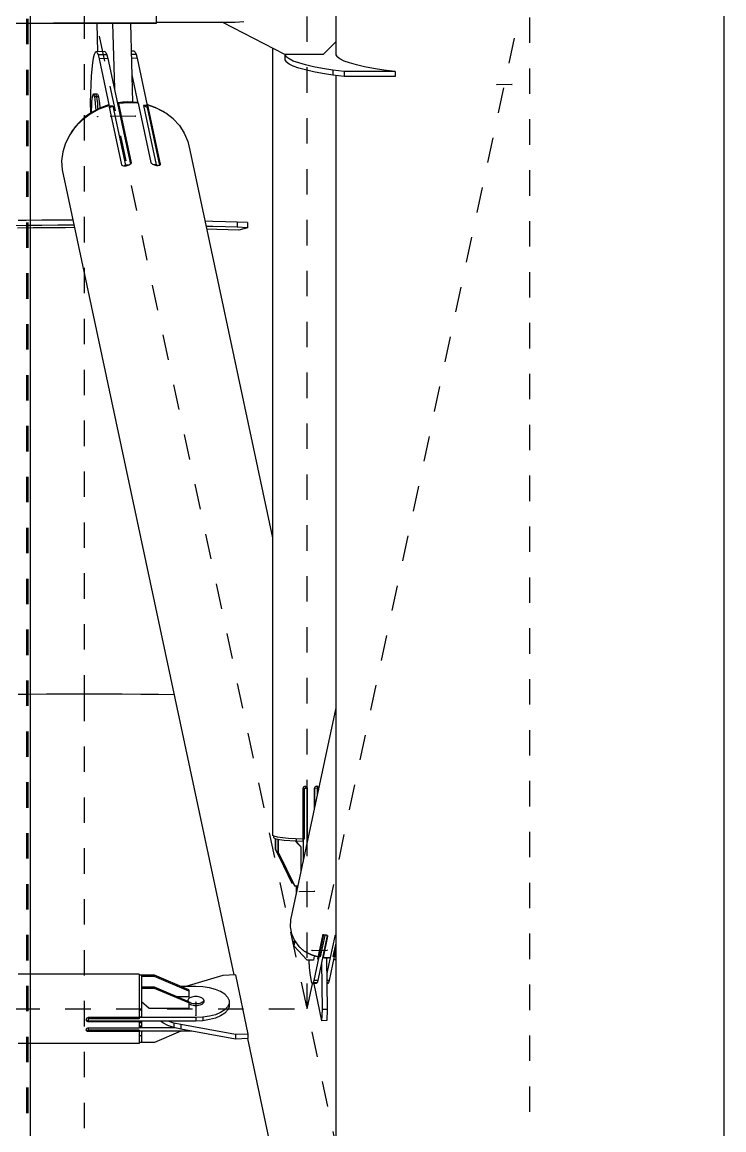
# Model space of a CAD drawing. Header units: millimetres. Extents: x 149919 to 150445, y 136651 to 136866.
# Drawn here: x 150263.519 to 150266.275, y 136713 to 136717.353 of the extents above; entities that cross this region are included whole.
import ezdxf

# ---------------------------------------------------------------- set-up
doc = ezdxf.new("R2010")
doc.units = ezdxf.units.MM
doc.header["$LTSCALE"] = 0.25
for name, pattern in [('CENTER', [50.8, 31.75, -6.35, 6.35, -6.35]), ('XKITLINE00', [0]), ('XKITLINE02', [4, 2, -2])]:
    doc.linetypes.add(name, pattern=pattern)

# ---------------------------------------------------------------- blocks, each defined once
blk = doc.blocks.new('çatıı')
at = {"color": 8, "linetype": 'CENTER'}
for p, q in [((12195, 6431.43), (12195, 8100.54)), ((12370, 5629.8), (12370, 7286.23)), ((12282.5, 6310.27), (12282.5, 7130.27)), ((12370, 5900.27), (12195, 6720.27)), ((12282.5, 6310.27), (12370, 6720.27)), ((12362.99, 6673.49), (12357.02, 6673.42)), ((12215.11, 6661.04), (12200.2, 6660.85)), ((12195, 4763.35), (12195, 6431.43)), ((12279.51, 6356.42), (12285.48, 6356.49)), ((12284.42, 6333.24), (12290.39, 6333.32)), ((12238.78, 6312.93), (12238.78, 6307.62)), ((11927.5, 6310.27), (12282.5, 6310.27))]:
    blk.add_line(p, q, dxfattribs=at)
at = {"color": 116, "linetype": 'XKITLINE02', "true_color": 0x136734}
for p, q in [((12172.3, 7919.31), (12172.3, 6234.33)), ((12172.83, 7919.31), (12172.83, 6234.33)), ((12173.68, 6743.1), (12173.68, 6697.45))]:
    blk.add_line(p, q, dxfattribs=at)
at = {"color": 8, "linetype": 'XKITLINE00'}
for p, q in [((12446.2, 7286.23), (12446.2, 5948.74)), ((12293.8, 6748.43), (12293.8, 6690.26)), ((12223.2, 6725.29), (12223.2, 6697.54)), ((12182.19, 6697.45), (12027.8, 6697.45)), ((12182.36, 6697.48), (12182.19, 6697.45)), ((12182.6, 6697.51), (12182.36, 6697.48)), ((12182.89, 6697.53), (12182.6, 6697.51)), ((12182.89, 6697.51), (12182.6, 6697.51)), ((12183.2, 6697.54), (12182.89, 6697.53)), ((12183.2, 6697.51), (12182.89, 6697.51)), ((12183.2, 6697.54), (12183.2, 6697.51)), ((12223.2, 6697.54), (12183.2, 6697.54)), ((12223.2, 6697.51), (12183.2, 6697.51)), ((12199.92, 6697.51), (12200.1, 6686.36)), ((12206.1, 6697.51), (12206.78, 6671.87)), ((12213.07, 6697.51), (12213.88, 6666.61)), ((12254.2, 6697.88), (12223.2, 6697.88)), ((12223.2, 6697.54), (12223.2, 6697.51)), ((12273.8, 6685.3), (12249.43, 6697.88)), ((12257.64, 6698.15), (12254.2, 6697.88)), ((12293.8, 6690.26), (12288.8, 6685.3)), ((12293.8, 6690.26), (12293.8, 6685.1)), ((12199.21, 6686.11), (12198.83, 6685.28)), ((12199.6, 6686.36), (12199.21, 6686.11)), ((12203.09, 6686.4), (12199.6, 6686.36)), ((12200, 6686.02), (12199.6, 6686.36)), ((12200, 6686.02), (12200.4, 6685.09)), ((12203.48, 6686.06), (12203.09, 6686.4)), ((12203.48, 6686.06), (12203.88, 6685.14)), ((12214.52, 6686.55), (12213.36, 6686.53)), ((12214.92, 6686.21), (12214.52, 6686.55)), ((12214.92, 6686.21), (12215.32, 6685.28)), ((12268.92, 6687.82), (12268.92, 6378.42)), ((12293.8, 6686.02), (12293.76, 6685.97)), ((12293.76, 6685.97), (12293.76, 6685.15)), ((12198.17, 6681.95), (12197.89, 6679.54)), ((12198.48, 6683.88), (12198.17, 6681.95)), ((12198.83, 6685.28), (12198.48, 6683.88)), ((12203.88, 6685.14), (12200.4, 6685.09)), ((12200.4, 6685.09), (12200.79, 6683.61)), ((12204.27, 6683.65), (12200.79, 6683.61)), ((12200.79, 6683.61), (12204.76, 6665)), ((12203.88, 6685.14), (12204.27, 6683.65)), ((12204.27, 6683.65), (12213.11, 6642.22)), ((12215.32, 6685.28), (12213.39, 6685.26)), ((12215.7, 6683.8), (12213.43, 6683.77)), ((12215.32, 6685.28), (12215.7, 6683.8)), ((12215.7, 6683.8), (12219.67, 6665.19)), ((12273.76, 6685.32), (12273.76, 6685.15)), ((12273.76, 6685.15), (12274.31, 6684.33)), ((12273.76, 6685.15), (12273.76, 6683.16)), ((12273.76, 6683.16), (12274.31, 6682.34)), ((12288.8, 6685.3), (12273.8, 6685.3)), ((12275.4, 6683.52), (12274.31, 6684.33)), ((12275.4, 6681.53), (12274.31, 6682.34)), ((12277.03, 6682.72), (12275.4, 6683.52)), ((12277.03, 6680.74), (12275.4, 6681.53)), ((12279.18, 6681.95), (12277.03, 6682.72)), ((12281.83, 6681.2), (12279.18, 6681.95)), ((12293.76, 6685.15), (12294.31, 6684.33)), ((12295.4, 6683.52), (12294.31, 6684.33)), ((12297.03, 6682.72), (12295.4, 6683.52)), ((12299.18, 6681.95), (12297.03, 6682.72)), ((12301.83, 6681.2), (12299.18, 6681.95)), ((12197.89, 6679.54), (12197.67, 6676.71)), ((12213.6, 6677.29), (12215.98, 6666.13)), ((12279.18, 6679.96), (12277.03, 6680.74)), ((12281.83, 6679.21), (12279.18, 6679.96)), ((12284.98, 6680.48), (12281.83, 6681.2)), ((12284.98, 6678.49), (12281.83, 6679.21)), ((12288.59, 6679.8), (12284.98, 6680.48)), ((12288.59, 6677.81), (12284.98, 6678.49)), ((12292.65, 6679.16), (12288.59, 6679.8)), ((12292.65, 6677.17), (12288.59, 6677.81)), ((12297.11, 6678.56), (12292.65, 6679.16)), ((12292.65, 6679.16), (12292.65, 6677.17)), ((12297.11, 6676.58), (12292.65, 6677.17)), ((12317.11, 6678.56), (12297.11, 6678.56)), ((12297.11, 6678.56), (12297.11, 6676.58)), ((12304.98, 6680.48), (12301.83, 6681.2)), ((12308.59, 6679.8), (12304.98, 6680.48)), ((12312.65, 6679.16), (12308.59, 6679.8)), ((12317.11, 6678.56), (12312.65, 6679.16)), ((12317.11, 6678.56), (12317.11, 6676.58)), ((12197.49, 6673.52), (12197.38, 6670.06)), ((12197.67, 6676.71), (12197.49, 6673.52)), ((12293.8, 6677.02), (12293.8, 6105.29)), ((12317.11, 6676.58), (12297.11, 6676.58)), ((12197.38, 6670.06), (12197.33, 6666.41)), ((12198.13, 6668.93), (12197.96, 6667.94)), ((12198.32, 6669.52), (12198.13, 6668.93)), ((12198.53, 6669.67), (12198.32, 6669.52)), ((12199.32, 6669.68), (12198.53, 6669.67)), ((12198.53, 6669.67), (12198.74, 6669.38)), ((12198.74, 6669.38), (12198.94, 6668.66)), ((12199.74, 6668.67), (12198.94, 6668.66)), ((12198.94, 6668.66), (12199.13, 6667.55)), ((12200.12, 6669.69), (12199.32, 6669.68)), ((12199.32, 6669.68), (12199.54, 6669.39)), ((12199.32, 6669.68), (12199.54, 6669.39)), ((12199.54, 6669.39), (12199.74, 6668.67)), ((12199.54, 6669.39), (12199.74, 6668.67)), ((12200.53, 6668.68), (12199.74, 6668.67)), ((12199.74, 6668.67), (12199.93, 6667.56)), ((12199.74, 6668.67), (12199.93, 6667.56)), ((12200.12, 6669.69), (12200.33, 6669.4)), ((12200.33, 6669.4), (12200.53, 6668.68)), ((12200.53, 6668.68), (12200.72, 6667.57)), ((12197.33, 6666.41), (12197.34, 6662.66)), ((12197.73, 6664.95), (12197.68, 6663.1)), ((12197.83, 6666.59), (12197.73, 6664.95)), ((12197.96, 6667.94), (12197.83, 6666.59)), ((12201.02, 6664.23), (12197.83, 6662.54)), ((12199.13, 6667.55), (12199.29, 6666.1)), ((12199.29, 6666.1), (12199.42, 6664.39)), ((12199.42, 6664.39), (12199.46, 6663.4)), ((12199.93, 6667.56), (12200.09, 6666.11)), ((12199.93, 6667.56), (12200.09, 6666.11)), ((12200.09, 6666.11), (12200.21, 6664.4)), ((12200.09, 6666.11), (12200.21, 6664.4)), ((12200.21, 6664.4), (12200.24, 6663.81)), ((12200.21, 6664.4), (12200.24, 6663.81)), ((12204.41, 6665.14), (12200.69, 6663.74)), ((12200.72, 6667.57), (12200.88, 6666.12)), ((12200.88, 6666.12), (12201.01, 6664.41)), ((12201.01, 6664.41), (12201.02, 6664.23)), ((12204.44, 6665.49), (12201.02, 6664.23)), ((12201.02, 6664.23), (12201.09, 6663.89)), ((12204.66, 6665.19), (12204.41, 6665.14)), ((12204.44, 6665.49), (12204.51, 6665.16)), ((12204.66, 6665.19), (12209.63, 6641.94)), ((12204.76, 6665), (12204.75, 6664.81)), ((12206.22, 6665.02), (12204.76, 6665)), ((12206.22, 6665.02), (12204.85, 6664.32)), ((12206.22, 6665.02), (12211.18, 6641.77)), ((12208.15, 6666.32), (12208.12, 6665.59)), ((12210.09, 6666.56), (12208.15, 6666.32)), ((12208.15, 6666.32), (12208.35, 6665.39)), ((12208.35, 6665.39), (12208.32, 6664.66)), ((12208.38, 6666.02), (12208.33, 6664.96)), ((12208.33, 6664.96), (12213.17, 6642.29)), ((12212.27, 6666.34), (12208.38, 6666.02)), ((12208.38, 6666.02), (12213.34, 6642.76)), ((12212.04, 6666.65), (12210.09, 6666.56)), ((12210.09, 6666.56), (12210.18, 6666.17)), ((12213.98, 6666.61), (12212.04, 6666.65)), ((12216.13, 6666.12), (12212.27, 6666.34)), ((12213.98, 6666.61), (12214.06, 6666.24)), ((12215.91, 6666.42), (12213.98, 6666.61)), ((12215.91, 6666.42), (12215.97, 6666.13)), ((12216.13, 6666.12), (12221.09, 6642.86)), ((12219.67, 6665.19), (12218.21, 6665.18)), ((12218.21, 6665.18), (12223.17, 6641.92)), ((12219.64, 6664.44), (12218.21, 6665.18)), ((12222.86, 6664.51), (12219.57, 6665.68)), ((12219.67, 6665.19), (12219.64, 6664.44)), ((12219.64, 6664.44), (12224.49, 6641.7)), ((12219.67, 6665.14), (12219.75, 6664.75)), ((12219.75, 6664.75), (12219.72, 6664.05)), ((12219.78, 6665.39), (12219.73, 6664.3)), ((12219.73, 6664.3), (12224.55, 6641.74)), ((12219.78, 6665.39), (12224.74, 6642.14)), ((12220.02, 6665.34), (12219.78, 6665.39)), ((12223.63, 6664.03), (12220.02, 6665.34)), ((12225.92, 6662.9), (12222.86, 6664.51)), ((12222.86, 6664.51), (12222.91, 6664.29)), ((12194.92, 6660.47), (12192.37, 6658.05)), ((12197.24, 6661.85), (12194.13, 6659.52)), ((12197.83, 6662.54), (12194.92, 6660.47)), ((12200.69, 6663.74), (12197.24, 6661.85)), ((12197.34, 6662.66), (12197.35, 6662.2)), ((12197.68, 6663.1), (12197.68, 6662.43)), ((12226.93, 6662.23), (12223.63, 6664.03)), ((12226.53, 6662.45), (12225.92, 6662.9)), ((12229.84, 6659.98), (12226.93, 6662.23)), ((12229.84, 6659.98), (12232.3, 6657.33)), ((12191.44, 6656.81), (12189.24, 6653.77)), ((12192.37, 6658.05), (12190.23, 6655.34)), ((12194.13, 6659.52), (12191.44, 6656.81)), ((12232.3, 6657.33), (12234.24, 6654.35)), ((12189.24, 6653.77), (12187.58, 6650.5)), ((12190.23, 6655.34), (12189.7, 6654.42)), ((12234.24, 6654.35), (12235.62, 6651.11)), ((12235.62, 6651.11), (12236.4, 6647.69)), ((12186.51, 6647.05), (12186.05, 6643.53)), ((12187.58, 6650.5), (12186.51, 6647.05)), ((12236.4, 6647.69), (12268.92, 6495.31)), ((12236.4, 6647.69), (12236.41, 6647.4)), ((12186.05, 6643.53), (12186.21, 6640.02)), ((12213.24, 6642.36), (12213.05, 6642.15)), ((12213.31, 6642.53), (12213.24, 6642.36)), ((12213.33, 6642.57), (12213.31, 6642.53)), ((12213.34, 6642.76), (12213.33, 6642.57)), ((12221.09, 6642.86), (12221.18, 6642.67)), ((12221.18, 6642.67), (12221.22, 6642.63)), ((12221.22, 6642.63), (12221.36, 6642.46)), ((12221.61, 6642.26), (12221.36, 6642.46)), ((12186.21, 6640.02), (12253.74, 6323.6)), ((12209.63, 6641.94), (12209.71, 6641.76)), ((12209.89, 6641.61), (12209.71, 6641.76)), ((12210.15, 6641.5), (12209.89, 6641.61)), ((12210.47, 6641.43), (12210.15, 6641.5)), ((12210.84, 6641.4), (12210.47, 6641.43)), ((12211.18, 6641.77), (12210.51, 6641.42)), ((12211.25, 6641.43), (12210.84, 6641.4)), ((12212.5, 6641.79), (12211.18, 6641.77)), ((12211.67, 6641.5), (12211.25, 6641.43)), ((12212.08, 6641.61), (12211.67, 6641.5)), ((12212.45, 6641.76), (12212.08, 6641.61)), ((12212.78, 6641.95), (12212.45, 6641.76)), ((12213.05, 6642.15), (12212.78, 6641.95)), ((12221.92, 6642.06), (12221.61, 6642.26)), ((12222.29, 6641.89), (12221.92, 6642.06)), ((12223.17, 6641.92), (12222.25, 6641.91)), ((12222.69, 6641.75), (12222.29, 6641.89)), ((12223.1, 6641.64), (12222.69, 6641.75)), ((12223.5, 6641.58), (12223.1, 6641.64)), ((12223.86, 6641.57), (12223.17, 6641.92)), ((12223.87, 6641.57), (12223.5, 6641.58)), ((12224.2, 6641.6), (12223.87, 6641.57)), ((12224.46, 6641.68), (12224.2, 6641.6)), ((12224.64, 6641.8), (12224.46, 6641.68)), ((12224.74, 6641.95), (12224.64, 6641.8)), ((12224.74, 6642.14), (12224.74, 6641.95)), ((12172.13, 6618.06), (12166.98, 6617.99)), ((12174.87, 6617.15), (12168.71, 6617.09)), ((12172.13, 6620.06), (12168.98, 6620.02)), ((12178.29, 6620.13), (12172.13, 6620.06)), ((12178.29, 6618.13), (12172.13, 6618.06)), ((12181.17, 6617.2), (12174.87, 6617.15)), ((12184.59, 6620.17), (12178.29, 6620.13)), ((12184.59, 6618.17), (12178.29, 6618.13)), ((12187.57, 6617.23), (12181.17, 6617.2)), ((12190.44, 6620.2), (12184.59, 6620.17)), ((12190.86, 6618.2), (12184.59, 6618.17)), ((12191.07, 6617.24), (12187.57, 6617.23)), ((12245.51, 6619.68), (12242.31, 6619.76)), ((12245.51, 6617.68), (12242.74, 6617.75)), ((12247, 6616.57), (12242.97, 6616.69)), ((12250.42, 6619.55), (12245.51, 6619.68)), ((12250.42, 6617.55), (12245.51, 6617.68)), ((12251.54, 6616.42), (12247, 6616.57)), ((12254.96, 6619.4), (12250.42, 6619.55)), ((12254.96, 6617.4), (12250.42, 6617.55)), ((12255.67, 6616.26), (12251.54, 6616.42)), ((12259.09, 6619.23), (12254.96, 6619.4)), ((12254.96, 6619.4), (12254.96, 6617.4)), ((12259.09, 6617.23), (12254.96, 6617.4)), ((12259.09, 6617.23), (12255.67, 6616.26)), ((12259.09, 6619.23), (12259.09, 6617.23)), ((12172.88, 6433.81), (12168.98, 6433.77)), ((12180.13, 6433.87), (12172.88, 6433.81)), ((12187.53, 6433.91), (12180.13, 6433.87)), ((12195, 6433.92), (12187.53, 6433.91)), ((12202.46, 6433.91), (12195, 6433.92)), ((12209.86, 6433.87), (12202.46, 6433.91)), ((12217.12, 6433.81), (12209.86, 6433.87)), ((12224.16, 6433.73), (12217.12, 6433.81)), ((12230.25, 6433.63), (12224.16, 6433.73)), ((12293.8, 6428.61), (12276, 6345.24)), ((12280.88, 6397.09), (12280.81, 6396.83)), ((12280.81, 6396.83), (12280.81, 6376.97)), ((12280.84, 6396.92), (12280.87, 6396.88)), ((12281.34, 6396.86), (12280.87, 6396.88)), ((12280.87, 6396.88), (12280.87, 6377.03)), ((12280.98, 6397.32), (12280.88, 6397.09)), ((12281.17, 6397.51), (12280.98, 6397.32)), ((12281.41, 6397.63), (12281.17, 6397.51)), ((12282.38, 6396.87), (12281.34, 6396.86)), ((12281.34, 6396.86), (12281.34, 6377)), ((12281.67, 6397.67), (12281.41, 6397.63)), ((12281.93, 6397.63), (12281.67, 6397.67)), ((12281.68, 6397.67), (12282.38, 6396.87)), ((12282.17, 6397.51), (12281.93, 6397.63)), ((12282.36, 6397.32), (12282.17, 6397.51)), ((12282.31, 6397.38), (12282.42, 6397.16)), ((12282.36, 6397.32), (12282.48, 6397.09)), ((12282.38, 6396.87), (12282.38, 6375.14)), ((12282.42, 6397.16), (12282.46, 6396.9)), ((12282.42, 6397.16), (12282.48, 6397.09)), ((12282.46, 6396.9), (12282.46, 6377.04)), ((12282.46, 6396.9), (12282.53, 6396.83)), ((12282.48, 6397.09), (12282.53, 6396.83)), ((12282.53, 6396.83), (12282.53, 6376.97)), ((12285.35, 6397.12), (12285.31, 6396.86)), ((12285.31, 6396.86), (12285.31, 6388.85)), ((12285.33, 6396.96), (12285.37, 6396.91)), ((12285.47, 6397.36), (12285.35, 6397.12)), ((12286.41, 6396.92), (12285.37, 6396.91)), ((12285.37, 6396.91), (12285.37, 6389.12)), ((12285.65, 6397.55), (12285.47, 6397.36)), ((12285.89, 6397.68), (12285.65, 6397.55)), ((12286.15, 6397.73), (12285.89, 6397.68)), ((12286.4, 6397.69), (12286.15, 6397.73)), ((12286.15, 6397.73), (12286.83, 6396.96)), ((12286.64, 6397.58), (12286.4, 6397.69)), ((12286.83, 6396.96), (12286.41, 6396.92)), ((12286.41, 6396.92), (12286.41, 6394)), ((12286.8, 6397.42), (12286.64, 6397.58)), ((12286.77, 6397.45), (12286.87, 6397.24)), ((12286.82, 6397.4), (12286.92, 6397.17)), ((12286.83, 6396.96), (12286.83, 6395.98)), ((12286.88, 6397.21), (12286.91, 6396.98)), ((12286.91, 6396.98), (12286.98, 6396.91)), ((12286.91, 6396.98), (12286.91, 6396.36)), ((12286.92, 6397.17), (12286.98, 6396.91)), ((12286.98, 6396.91), (12286.98, 6396.67)), ((12269.58, 6378.07), (12268.92, 6378.42)), ((12269.25, 6378.25), (12269.25, 6377.6)), ((12269.25, 6377.6), (12269.53, 6377.27)), ((12270.36, 6376.96), (12269.53, 6377.27)), ((12270.89, 6377.73), (12269.58, 6378.07)), ((12269.98, 6377.11), (12269.98, 6373.14)), ((12270.09, 6377.07), (12270.09, 6373.02)), ((12271.14, 6376.8), (12270.36, 6376.96)), ((12272.78, 6377.45), (12270.89, 6377.73)), ((12271.04, 6376.82), (12271.04, 6371.95)), ((12275.16, 6377.22), (12272.78, 6377.45)), ((12277.9, 6377.06), (12275.16, 6377.22)), ((12280.81, 6376.97), (12277.9, 6377.06)), ((12278.13, 6377.05), (12278.13, 6376.1)), ((12280.77, 6376.98), (12280.77, 6376.03)), ((12281.34, 6377), (12280.87, 6377.03)), ((12280.87, 6377.03), (12280.89, 6377)), ((12281.34, 6377), (12280.89, 6377)), ((12280.89, 6377), (12280.89, 6368.15)), ((12282.46, 6380.15), (12282.38, 6380.15)), ((12282.38, 6377.13), (12282.49, 6377.01)), ((12282.46, 6377.04), (12282.53, 6376.97)), ((12282.49, 6377.01), (12282.49, 6376.02)), ((12282.78, 6376.97), (12282.53, 6376.97)), ((12269.98, 6373.14), (12276.45, 6359.82)), ((12269.98, 6373.14), (12270.09, 6373.02)), ((12270.09, 6373.02), (12276.55, 6359.7)), ((12271.14, 6376.8), (12271.14, 6376.8)), ((12271.14, 6376.8), (12271.14, 6371.83)), ((12271.16, 6376.8), (12271.14, 6376.8)), ((12271.7, 6376.68), (12271.16, 6376.8)), ((12273.5, 6376.44), (12271.7, 6376.68)), ((12275.67, 6376.24), (12273.5, 6376.44)), ((12278.13, 6376.1), (12275.67, 6376.24)), ((12280.09, 6373.93), (12277.87, 6376.12)), ((12279.99, 6374.05), (12277.89, 6376.12)), ((12279.04, 6375.12), (12278.04, 6376.11)), ((12278.93, 6375.24), (12278.05, 6376.11)), ((12278.13, 6376.1), (12278.13, 6376.03)), ((12280.77, 6376.03), (12278.13, 6376.1)), ((12279.04, 6375.12), (12279.04, 6374.99)), ((12280.09, 6373.93), (12280.09, 6364.4)), ((12282.38, 6376.14), (12282.49, 6376.02)), ((12282.57, 6376.02), (12282.49, 6376.02)), ((12271.04, 6371.95), (12277.5, 6358.63)), ((12271.04, 6371.95), (12271.14, 6371.83)), ((12271.14, 6371.83), (12277.61, 6358.51)), ((12276.45, 6359.82), (12276.55, 6359.7)), ((12276.98, 6359.71), (12276.55, 6359.7)), ((12277.5, 6358.63), (12277.61, 6358.51)), ((12278.84, 6358.53), (12277.61, 6358.51)), ((12278.13, 6358.52), (12278.13, 6357.98)), ((12278.13, 6357.98), (12278.16, 6355.35)), ((12278.41, 6357.81), (12278.39, 6357.31)), ((12278.39, 6357.31), (12278.39, 6356.78)), ((12278.39, 6356.78), (12278.39, 6356.44)), ((12278.43, 6358.27), (12278.41, 6357.81)), ((12278.45, 6358.52), (12278.43, 6358.27)), ((12276, 6345.24), (12275.83, 6342.48)), ((12275.83, 6342.48), (12276.34, 6339.73)), ((12276.34, 6339.73), (12277.5, 6337.12)), ((12290.41, 6339.04), (12286.64, 6321.37)), ((12288.85, 6338.97), (12287.06, 6330.56)), ((12289.39, 6339.14), (12287.6, 6330.73)), ((12290.45, 6339.01), (12288.73, 6330.94)), ((12290.55, 6338.8), (12288.76, 6330.39)), ((12288.94, 6339.06), (12288.85, 6338.97)), ((12289.06, 6339.15), (12288.94, 6339.06)), ((12289.27, 6339.21), (12289.06, 6339.15)), ((12289.39, 6339.14), (12289.26, 6339.21)), ((12289.51, 6339.24), (12289.27, 6339.21)), ((12290.17, 6339.15), (12289.39, 6339.14)), ((12289.78, 6339.23), (12289.51, 6339.24)), ((12290.04, 6339.19), (12289.78, 6339.23)), ((12290.27, 6339.12), (12290.04, 6339.19)), ((12290.44, 6339.02), (12290.27, 6339.12)), ((12290.44, 6339.02), (12290.54, 6338.91)), ((12290.54, 6338.91), (12290.55, 6338.8)), ((12293.34, 6338.84), (12291.54, 6330.43)), ((12293.4, 6338.95), (12293.34, 6338.84)), ((12293.54, 6339.06), (12293.4, 6338.95)), ((12293.75, 6339.16), (12293.54, 6339.06)), ((12293.8, 6339.18), (12293.75, 6339.16)), ((12277.46, 6337.21), (12277.18, 6335.9)), ((12277.18, 6335.9), (12277.24, 6334.99)), ((12277.65, 6336.93), (12277.24, 6334.99)), ((12277.24, 6334.99), (12282.49, 6329.4)), ((12277.5, 6337.12), (12279.26, 6334.8)), ((12281.53, 6332.86), (12279.26, 6334.8)), ((12279.64, 6334.47), (12279.88, 6334.19)), ((12281.25, 6333.1), (12279.88, 6334.19)), ((12293.8, 6336.1), (12292.66, 6330.8)), ((12293.8, 6334.3), (12293.1, 6331.04)), ((12293.8, 6334.05), (12293.19, 6331.21)), ((12293.8, 6333.31), (12293.22, 6330.64)), ((12284.2, 6331.42), (12281.53, 6332.86)), ((12281.96, 6332.54), (12281.6, 6332.83)), ((12284.35, 6331.29), (12281.96, 6332.54)), ((12284.98, 6329.43), (12282.49, 6329.4)), ((12283.16, 6329.4), (12283.18, 6329.01)), ((12283.18, 6329.01), (12283.33, 6326.52)), ((12287.06, 6330.56), (12284.2, 6331.42)), ((12284.37, 6331.37), (12284.35, 6331.29)), ((12286.95, 6330.51), (12284.35, 6331.29)), ((12285.31, 6331), (12284.98, 6329.43)), ((12287.15, 6330.73), (12285.15, 6321.36)), ((12286.96, 6330.59), (12286.95, 6330.51)), ((12287.6, 6330.73), (12287.14, 6330.96)), ((12287.14, 6330.92), (12287.15, 6330.73)), ((12287.6, 6330.73), (12287.15, 6330.73)), ((12288.63, 6330.69), (12288.65, 6330.26)), ((12288.74, 6330.68), (12288.65, 6330.26)), ((12289.35, 6330.22), (12288.65, 6330.26)), ((12288.72, 6331.11), (12288.74, 6330.68)), ((12288.73, 6330.94), (12288.76, 6330.39)), ((12290.16, 6330.27), (12288.76, 6330.39)), ((12289.38, 6330.34), (12289.35, 6330.22)), ((12290.05, 6330.21), (12289.35, 6330.22)), ((12290.75, 6330.24), (12290.05, 6330.21)), ((12290.14, 6330.21), (12290.38, 6310.05)), ((12291.54, 6330.43), (12290.16, 6330.27)), ((12291.55, 6330.43), (12290.21, 6324.18)), ((12290.77, 6330.34), (12290.75, 6330.24)), ((12291.44, 6330.3), (12290.75, 6330.24)), ((12293.11, 6330.8), (12291.11, 6321.43)), ((12291.46, 6330.42), (12291.44, 6330.3)), ((12293.1, 6331.04), (12292.66, 6330.8)), ((12293.11, 6330.8), (12292.66, 6330.8)), ((12293.43, 6329.54), (12292.84, 6329.53)), ((12293.1, 6331.04), (12293.11, 6330.8)), ((12293.1, 6330.75), (12293.11, 6330.58)), ((12293.2, 6331), (12293.11, 6330.58)), ((12293.8, 6330.82), (12293.11, 6330.58)), ((12293.18, 6331.4), (12293.2, 6331)), ((12293.19, 6331.21), (12293.22, 6330.64)), ((12293.8, 6330.83), (12293.22, 6330.64)), ((12293.8, 6329.81), (12293.43, 6329.54)), ((12283.33, 6326.52), (12283.53, 6324.33)), ((12288.17, 6328.56), (12288.39, 6310.02)), ((12216.48, 6323.92), (12168.98, 6323.92)), ((12216.48, 6323.92), (12216.48, 6306.81)), ((12217.48, 6323.52), (12216.48, 6323.52)), ((12217.48, 6323.52), (12217.48, 6323.45)), ((12217.48, 6323.45), (12217.48, 6323.43)), ((12222.48, 6323.45), (12217.48, 6323.45)), ((12217.48, 6323.43), (12217.48, 6318.33)), ((12222.48, 6322.99), (12217.48, 6322.99)), ((12222.48, 6323.45), (12222.48, 6322.99)), ((12235.98, 6317.71), (12222.48, 6323.45)), ((12235.98, 6317.24), (12222.48, 6322.99)), ((12249.33, 6323.39), (12234.89, 6319.05)), ((12254.31, 6323.62), (12249.33, 6323.39)), ((12254.31, 6323.62), (12259.27, 6300.37)), ((12283.53, 6324.33), (12283.77, 6322.53)), ((12283.77, 6322.53), (12284.03, 6321.2)), ((12284.03, 6321.2), (12284.32, 6320.39)), ((12284.61, 6320.14), (12284.32, 6320.39)), ((12284.89, 6320.47), (12284.61, 6320.14)), ((12285.15, 6321.36), (12284.89, 6320.47)), ((12286.38, 6320.49), (12284.89, 6320.47)), ((12286.64, 6321.37), (12285.15, 6321.36)), ((12286.38, 6320.49), (12286.1, 6320.16)), ((12286.64, 6321.37), (12286.38, 6320.49)), ((12291.11, 6321.43), (12290.25, 6321.42)), ((12290.85, 6320.55), (12290.26, 6320.54)), ((12290.85, 6320.55), (12290.57, 6320.22)), ((12291.11, 6321.43), (12290.85, 6320.55)), ((12222.48, 6318.78), (12217.48, 6318.78)), ((12217.48, 6318.33), (12217.48, 6318.31)), ((12222.48, 6318.31), (12217.48, 6318.31)), ((12217.48, 6318.31), (12217.48, 6318.3)), ((12217.48, 6318.3), (12217.48, 6312.39)), ((12222.48, 6318.78), (12222.48, 6318.31)), ((12235.98, 6313.03), (12222.48, 6318.78)), ((12235.98, 6312.57), (12222.48, 6318.31)), ((12238.78, 6319.05), (12232.83, 6319.05)), ((12235.98, 6317.71), (12235.98, 6315.03)), ((12241.5, 6318.92), (12238.78, 6319.05)), ((12244.11, 6318.52), (12241.5, 6318.92)), ((12246.48, 6317.88), (12244.11, 6318.52)), ((12248.51, 6317.02), (12246.48, 6317.88)), ((12250.12, 6315.99), (12248.51, 6317.02)), ((12250.12, 6315.99), (12251.24, 6314.82)), ((12286.1, 6320.16), (12284.61, 6320.14)), ((12285.12, 6320.15), (12288.2, 6305.61)), ((12290.57, 6320.22), (12290.26, 6320.22)), ((12220.48, 6310.36), (12217.48, 6313.01)), ((12217.48, 6312.39), (12217.48, 6307)), ((12235.98, 6315.03), (12231.29, 6315.03)), ((12235.73, 6313.89), (12235.68, 6313.63)), ((12235.68, 6313.63), (12235.73, 6313.38)), ((12235.68, 6313.63), (12235.68, 6313.16)), ((12235.87, 6314.13), (12235.73, 6313.89)), ((12235.73, 6313.38), (12235.87, 6313.14)), ((12236.09, 6314.36), (12235.87, 6314.13)), ((12235.87, 6313.14), (12235.96, 6313.04)), ((12235.98, 6313.03), (12235.98, 6310.36)), ((12235.98, 6313.03), (12236.09, 6312.91)), ((12235.98, 6312.32), (12236.09, 6312.2)), ((12236.4, 6314.57), (12236.09, 6314.36)), ((12236.4, 6312.7), (12236.09, 6312.91)), ((12236.4, 6312), (12236.09, 6312.2)), ((12236.79, 6314.74), (12236.4, 6314.57)), ((12236.79, 6312.52), (12236.4, 6312.7)), ((12236.79, 6311.82), (12236.4, 6312)), ((12237.23, 6314.89), (12236.79, 6314.74)), ((12237.23, 6312.38), (12236.79, 6312.52)), ((12237.23, 6311.67), (12236.79, 6311.82)), ((12237.72, 6315), (12237.23, 6314.89)), ((12237.72, 6312.27), (12237.23, 6312.38)), ((12237.72, 6311.57), (12237.23, 6311.67)), ((12238.24, 6315.06), (12237.72, 6315)), ((12238.24, 6312.21), (12237.72, 6312.27)), ((12238.24, 6311.5), (12237.72, 6311.57)), ((12238.78, 6315.08), (12238.24, 6315.06)), ((12238.78, 6312.19), (12238.24, 6312.21)), ((12239.32, 6315.06), (12238.78, 6315.08)), ((12239.32, 6312.21), (12238.78, 6312.19)), ((12238.78, 6312.19), (12238.78, 6311.48)), ((12239.84, 6315), (12239.32, 6315.06)), ((12239.84, 6312.27), (12239.32, 6312.21)), ((12239.84, 6311.57), (12239.32, 6311.5)), ((12240.33, 6314.89), (12239.84, 6315)), ((12240.33, 6312.38), (12239.84, 6312.27)), ((12240.33, 6311.67), (12239.84, 6311.57)), ((12240.77, 6314.74), (12240.33, 6314.89)), ((12240.77, 6312.52), (12240.33, 6312.38)), ((12240.77, 6311.82), (12240.33, 6311.67)), ((12241.15, 6314.57), (12240.77, 6314.74)), ((12241.15, 6312.7), (12240.77, 6312.52)), ((12241.15, 6312), (12240.77, 6311.82)), ((12241.46, 6314.36), (12241.15, 6314.57)), ((12241.46, 6312.91), (12241.15, 6312.7)), ((12241.46, 6312.2), (12241.15, 6312)), ((12241.46, 6314.36), (12241.69, 6314.13)), ((12241.69, 6313.14), (12241.46, 6312.91)), ((12241.69, 6312.43), (12241.46, 6312.2)), ((12241.69, 6314.13), (12241.83, 6313.89)), ((12241.83, 6313.38), (12241.69, 6313.14)), ((12241.83, 6312.68), (12241.69, 6312.43)), ((12241.83, 6313.89), (12241.88, 6313.63)), ((12241.88, 6313.63), (12241.83, 6313.38)), ((12241.88, 6312.93), (12241.83, 6312.68)), ((12241.88, 6313.63), (12241.88, 6312.93)), ((12251.24, 6314.82), (12251.81, 6313.57)), ((12251.81, 6312.29), (12251.24, 6311.03)), ((12251.81, 6313.57), (12251.81, 6310.96)), ((12217.48, 6309.68), (12216.48, 6309.68)), ((12235.98, 6310.36), (12220.48, 6310.36)), ((12238.78, 6311.48), (12238.24, 6311.5)), ((12239.32, 6311.5), (12238.78, 6311.48)), ((12244.11, 6307.33), (12241.5, 6306.94)), ((12246.48, 6307.97), (12244.11, 6307.33)), ((12248.51, 6308.83), (12246.48, 6307.97)), ((12248.51, 6307.5), (12246.48, 6306.65)), ((12250.12, 6309.87), (12248.51, 6308.83)), ((12250.12, 6308.54), (12248.51, 6307.5)), ((12251.24, 6311.03), (12250.12, 6309.87)), ((12251.24, 6309.71), (12250.12, 6308.54)), ((12251.81, 6310.96), (12251.24, 6309.71)), ((12288.39, 6310.02), (12288.2, 6305.61)), ((12290.38, 6310.05), (12288.39, 6310.02)), ((12290.38, 6310.05), (12290.19, 6305.64)), ((12195.67, 6306.25), (12195.63, 6306)), ((12195.63, 6306), (12195.67, 6305.76)), ((12195.65, 6306.14), (12195.67, 6306.04)), ((12195.79, 6306.47), (12195.67, 6306.25)), ((12195.67, 6306.04), (12195.79, 6305.82)), ((12195.67, 6305.76), (12195.79, 6305.53)), ((12195.98, 6306.65), (12195.79, 6306.47)), ((12195.98, 6305.64), (12195.79, 6305.82)), ((12195.98, 6305.36), (12195.79, 6305.53)), ((12196.22, 6306.74), (12195.98, 6306.65)), ((12196.22, 6305.53), (12195.98, 6305.64)), ((12196.22, 6305.25), (12195.98, 6305.36)), ((12196.48, 6306.81), (12196.22, 6306.74)), ((12196.22, 6305.53), (12196.22, 6305.25)), ((12196.48, 6305.49), (12196.22, 6305.53)), ((12196.48, 6305.21), (12196.22, 6305.25)), ((12216.48, 6306.81), (12196.48, 6306.81)), ((12196.48, 6306.81), (12196.48, 6305.48)), ((12216.48, 6306.4), (12196.48, 6306.4)), ((12196.48, 6305.48), (12196.48, 6305.21)), ((12238.78, 6305.48), (12196.48, 6305.48)), ((12216.48, 6305.21), (12196.48, 6305.21)), ((12217.48, 6307), (12216.48, 6307)), ((12216.48, 6306.8), (12216.48, 6306.4)), ((12238.78, 6306.8), (12216.48, 6306.8)), ((12216.48, 6305.48), (12216.48, 6305.21)), ((12216.48, 6305.48), (12216.48, 6305.35)), ((12217.48, 6305.35), (12216.48, 6305.35)), ((12216.48, 6305.21), (12216.48, 6302.73)), ((12217.48, 6304.71), (12216.48, 6304.71)), ((12217.48, 6303.47), (12216.48, 6303.47)), ((12217.48, 6302.88), (12216.48, 6302.88)), ((12230.58, 6302.83), (12216.48, 6302.83)), ((12217.48, 6305.48), (12217.48, 6304.08)), ((12217.48, 6304.08), (12217.48, 6302.88)), ((12225.79, 6304.79), (12224.87, 6305.48)), ((12227.8, 6303.76), (12225.79, 6304.79)), ((12230.18, 6302.92), (12227.8, 6303.76)), ((12230.18, 6304.69), (12227.94, 6305.48)), ((12230.18, 6304.69), (12230.18, 6302.92)), ((12232.84, 6304.06), (12230.18, 6304.69)), ((12232.84, 6302.3), (12230.18, 6302.92)), ((12232.84, 6304.06), (12232.84, 6302.3)), ((12254.3, 6300.14), (12232.84, 6304.06)), ((12241.5, 6306.94), (12238.78, 6306.8)), ((12238.78, 6306.8), (12238.78, 6305.48)), ((12241.5, 6305.61), (12238.78, 6305.48)), ((12241.5, 6306.94), (12241.5, 6305.61)), ((12244.11, 6306.01), (12241.5, 6305.61)), ((12246.48, 6306.65), (12244.11, 6306.01)), ((12290.19, 6305.64), (12288.2, 6305.61)), ((12195.67, 6302.24), (12195.63, 6302.02)), ((12195.63, 6302.02), (12195.67, 6301.81)), ((12195.66, 6302.16), (12195.67, 6302.09)), ((12195.79, 6302.44), (12195.67, 6302.24)), ((12195.67, 6302.09), (12195.79, 6301.89)), ((12195.67, 6301.81), (12195.79, 6301.61)), ((12195.98, 6302.6), (12195.79, 6302.44)), ((12195.95, 6301.76), (12195.79, 6301.89)), ((12195.98, 6301.45), (12195.79, 6301.61)), ((12195.98, 6301.74), (12195.95, 6301.76)), ((12196.22, 6302.7), (12195.98, 6302.6)), ((12196.22, 6301.65), (12195.98, 6301.74)), ((12196.22, 6301.37), (12195.98, 6301.45)), ((12196.48, 6302.73), (12196.22, 6302.7)), ((12196.46, 6301.62), (12196.22, 6301.65)), ((12196.48, 6301.32), (12196.22, 6301.37)), ((12216.48, 6302.73), (12196.48, 6302.73)), ((12196.48, 6302.73), (12196.48, 6301.62)), ((12216.48, 6301.9), (12196.48, 6301.9)), ((12196.48, 6301.62), (12196.48, 6301.32)), ((12216.48, 6301.62), (12196.48, 6301.62)), ((12216.48, 6301.32), (12196.48, 6301.32)), ((12216.48, 6301.9), (12216.48, 6301.5)), ((12216.48, 6301.5), (12216.48, 6296.63)), ((12237.19, 6301.5), (12216.48, 6301.5)), ((12217.48, 6299.67), (12216.48, 6299.67)), ((12217.48, 6301.5), (12217.48, 6298.27)), ((12232.83, 6301.5), (12222.48, 6297.1)), ((12254.3, 6298.37), (12232.84, 6302.3)), ((12259.27, 6300.37), (12254.3, 6300.14)), ((12254.3, 6300.14), (12254.3, 6298.37)), ((12259.27, 6298.6), (12254.3, 6298.37)), ((12259.07, 6298.59), (12293.8, 6135.9)), ((12259.27, 6300.37), (12259.27, 6298.6)), ((12216.48, 6296.63), (12168.98, 6296.63)), ((12217.48, 6297.03), (12216.48, 6297.03)), ((12217.48, 6298.27), (12217.48, 6297.03)), ((12222.48, 6297.1), (12217.48, 6297.1))]:
    blk.add_line(p, q, dxfattribs=at)
at = {"color": 7, "linetype": 'XKITLINE00'}
blk.add_line((12173.68, 6697.45), (12173.68, 6246), dxfattribs=at)
at = {"color": 8, "linetype": 'XKITLINE00'}
for centre in [(12357.02, 6673.42), (12362.99, 6673.49), (12200.2, 6660.85), (12215.11, 6661.04), (12195, 6431.43), (12195, 6431.43), (12279.51, 6356.42), (12285.48, 6356.49), (12284.42, 6333.24), (12290.39, 6333.32), (12238.78, 6312.93), (12238.78, 6307.62), (12282.5, 6310.27), (12282.5, 6310.27), (12282.5, 6310.27)]:
    blk.add_circle(centre, 0.05, dxfattribs=at)

msp = doc.modelspace()

# ---------------------------------------------------------------- block references
at = {"xscale": 0.009999943142843078, "yscale": 0.009999943142843078, "zscale": 0.009999943142843078}
msp.add_blockref('çatıı', (150141.8141, 136650.3731), dxfattribs=at)

doc.saveas('drawing.dxf')
